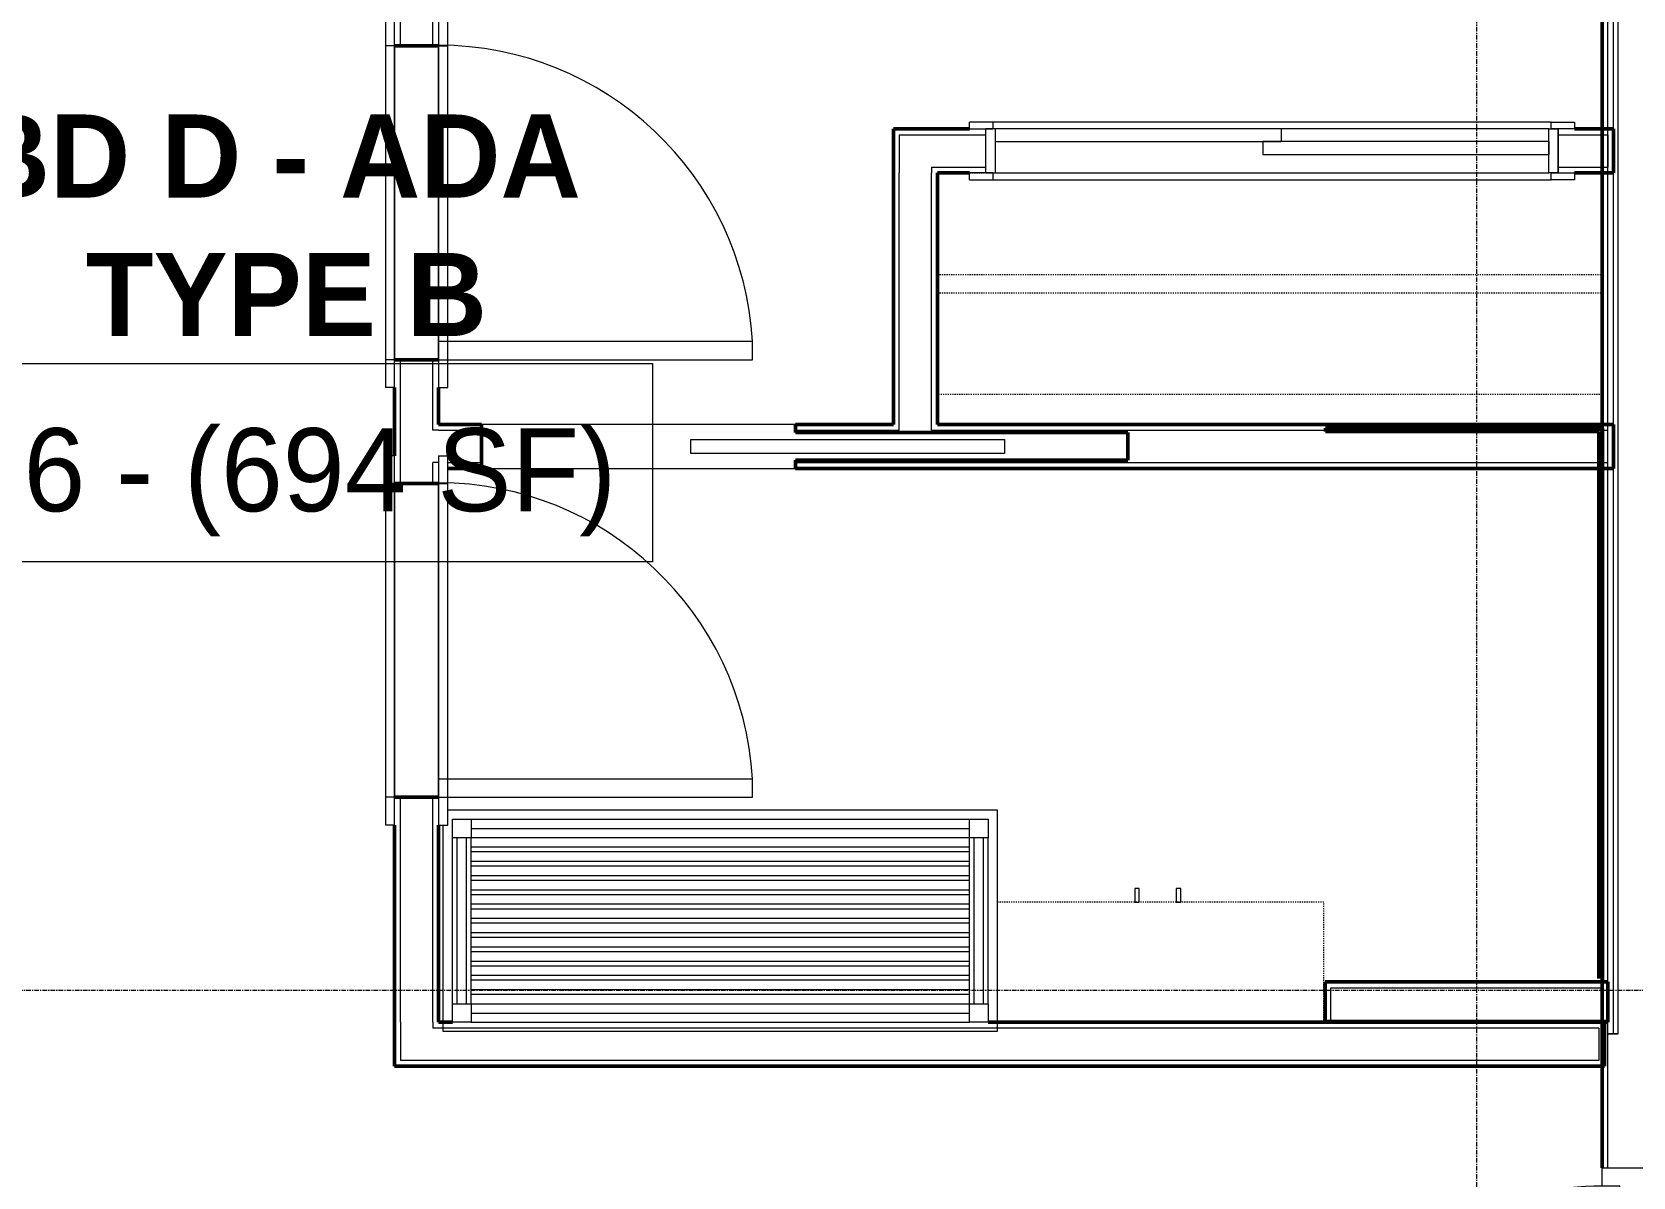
# Model space of a CAD drawing. Header units: inches. Extents: x -4218 to -1830, y 9767 to 12426.
# Drawn here: x -3637.8 to -3464.4, y 11827 to 11951 of the extents above; entities that cross this region are included whole.
import ezdxf

# ---------------------------------------------------------------- set-up
doc = ezdxf.new("R2010")
doc.units = ezdxf.units.IN
doc.header["$MEASUREMENT"] = 0
doc.linetypes.add('Dash', pattern=[0.25, 0.125, -0.125])
doc.linetypes.add('Grid Line 1_2_', pattern=[0.875, 0.5, -0.125, 0.125, -0.125])
for name, color, linetype, lineweight in [('0-1', 7, 'Continuous', 5), ('0-2', 10, 'Continuous', 9), ('A-AREA-IDEN', 2, 'Continuous', 9), ('A-DOOR-1', 10, 'Continuous', 9), ('A-DOOR-2', 50, 'Continuous', 20), ('A-DOOR-FRAM-1', 10, 'Continuous', 9), ('A-DOOR-FRAM-3', 50, 'Continuous', 20), ('A-WALL-1', 7, 'Continuous', 50), ('A-WALL-2', 250, 'Continuous', 13), ('A-WALL-3', 10, 'Continuous', 9), ('A-WALL-4', 252, 'Continuous', 9), ('A-WALL-5', 253, 'Continuous', 9), ('A-WALL-6', 254, 'Continuous', 9), ('I-WALL-1', 7, 'Continuous', 50), ('I-WALL-4', 253, 'Continuous', 9), ('Q-CASE-1', 252, 'Continuous', 9), ('Q-CASE-2', 10, 'Continuous', 9), ('Q-CASE-4', 252, 'Dash', 9), ('Q-CASE-5', 10, 'Dash', 9), ('Q-CASE-HDLN-1', 10, 'Dash', 9), ('Q-CASE-HDLN-2', 252, 'Dash', 9), ('Q-CASE-HDLN-3', 253, 'Dash', 9), ('S-GRID-1', 1, 'Grid Line 1_2_', 9)]:
    doc.layers.add(name, color=color, linetype=linetype, lineweight=lineweight)
doc.styles.add('Century Gothic', font='ufonts.com_century-gothic.ttf', dxfattribs={"height": 9})
doc.styles.add('Century Gothic_B', font='GOTHICB.TTF', dxfattribs={"height": 9})

# ---------------------------------------------------------------- blocks, each defined once
blk = doc.blocks.new('OD_CW_Closet - OD_CW_Closet-1929427-BACKGROUND - RCP - 1ST FLOOR')
at = {"layer": 'Q-CASE-HDLN-1'}
for p, q in [((6.99, 0), (66.99, 0)), ((0.74, -11), (72.74, -11)), ((0.74, -13), (72.74, -13)), ((72.74, -24), (0.74, -24))]:
    blk.add_line(p, q, dxfattribs=at)
at = {"layer": 'Q-CASE-HDLN-2'}
for p, q in [((0.74, -24), (0.74, 0)), ((0.74, 0), (4.24, 0)), ((69.74, 0), (72.74, 0)), ((72.74, 0), (72.74, -24))]:
    blk.add_line(p, q, dxfattribs=at)
at = {"layer": 'Q-CASE-HDLN-3'}
for p, q in [((4.24, 0), (5.99, 0)), ((67.99, 0), (69.74, 0))]:
    blk.add_line(p, q, dxfattribs=at)
blk = doc.blocks.new('SLIDING - FLUSH - 5-0 x 6-8-3203585-BACKGROUND - RCP - 1ST FLOOR')
at = {"layer": 'A-DOOR-1'}
for p, q in [((-32.75, 2.25), (-32.75, 3)), ((-30.25, 3), (-32.75, 3)), ((-32.75, 2.25), (-30.25, 2.25)), ((30.25, 3), (-30.25, 3)), ((-30.25, 3), (-30.25, 2.25)), ((1, 2.25), (-30, 2.25)), ((-30, 2.25), (-30, 0.88)), ((1, 2.25), (1, 0.88)), ((30.25, 2.25), (30.25, 3)), ((30.25, 3), (32.75, 3)), ((32.75, 2.25), (30.25, 2.25)), ((32.75, 3), (32.75, 2.25)), ((-30, 0.88), (1, 0.88)), ((30, 0.88), (-1, 0.88)), ((-1, 0.88), (-1, -0.5)), ((30, 0.88), (30, -0.5)), ((-1, -0.5), (30, -0.5)), ((-32.75, -3.25), (-32.75, -2.5)), ((-30.25, -2.5), (-32.75, -2.5)), ((-32.75, -3.25), (-30.25, -3.25)), ((-30.25, -2.5), (-30.25, -3.25)), ((-30.25, -3.25), (30.25, -3.25)), ((30.25, -2.5), (32.75, -2.5)), ((30.25, -3.25), (30.25, -2.5)), ((32.75, -3.25), (30.25, -3.25)), ((32.75, -2.5), (32.75, -3.25))]:
    blk.add_line(p, q, dxfattribs=at)
at = {"layer": 'A-DOOR-FRAM-1'}
for p, q in [((-30, 2.25), (-31, 2.25)), ((-31, -2.5), (-31, 2.25)), ((-30, 2.25), (-30, -2.5)), ((30, 2.25), (1, 2.25)), ((30, -2.5), (30, 2.25)), ((30, 2.25), (31, 2.25)), ((31, 2.25), (31, -2.5)), ((-31, -2.5), (-30, -2.5)), ((-30, -2.5), (30, -2.5)), ((31, -2.5), (30, -2.5))]:
    blk.add_line(p, q, dxfattribs=at)
blk = doc.blocks.new('SWING - SINGLE - FLUSH - 2-10 x 6-8 - PRIVACY-3199407-BACKGROUND - RCP - 1ST FLOOR')
at = {"layer": 'A-DOOR-1'}
blk.add_arc((17, 2.37), 34.07, 93.3657, 180, dxfattribs=at)
at = {"layer": 'A-DOOR-2'}
for p, q in [((15, 2.37), (15, 36.38)), ((17, 36.38), (15, 36.38)), ((17, 2.37), (17, 36.38)), ((17, 2.37), (15, 2.37))]:
    blk.add_line(p, q, dxfattribs=at)
at = {"layer": 'A-DOOR-FRAM-1'}
for p, q in [((-17, 3.37), (-20, 3.37)), ((-20, 2.37), (-20, 3.37)), ((-20, 2.37), (-17, 2.37)), ((17, 3.37), (-17, 3.37)), ((-17, 2.37), (-17, 3.37)), ((-17, 2.37), (17, 2.37)), ((20, 3.37), (17, 3.37)), ((17, 2.37), (17, 3.37)), ((17, 2.37), (20, 2.37)), ((20, 2.37), (20, 3.37)), ((-17, -2.38), (-20, -2.38)), ((-20, -2.38), (-20, -3.38)), ((-20, -3.38), (-17, -3.38)), ((17, -2.38), (-17, -2.38)), ((-17, -2.38), (-17, -3.38)), ((-17, -3.38), (17, -3.38)), ((20, -2.38), (17, -2.38)), ((17, -2.38), (17, -3.38)), ((17, -3.38), (20, -3.38)), ((20, -2.38), (20, -3.38))]:
    blk.add_line(p, q, dxfattribs=at)
blk = doc.blocks.new('POCKET - FLUSH - 2-10 x 6-8-2882530-BACKGROUND - RCP - 1ST FLOOR')
at = {"layer": 'A-DOOR-2'}
for p, q in [((-39.67, -0.75), (-39.67, 0.75)), ((-39.67, 0.75), (-5.67, 0.75)), ((-5.67, 0.75), (-5.67, -0.75)), ((-5.67, -0.75), (-39.67, -0.75))]:
    blk.add_line(p, q, dxfattribs=at)
blk = doc.blocks.new('Bath Vanity - Bath Vanity 60_-2708009-BACKGROUND - RCP - 1ST FLOOR')
at = {"layer": 'Q-CASE-1'}
for p, q in [((-29.26, -1), (-29.26, 0)), ((-29.26, 0), (30.74, 0)), ((30.74, 0), (30.74, -0.34)), ((30.74, -0.38), (30.74, -1))]:
    blk.add_line(p, q, dxfattribs=at)
at = {"layer": 'Q-CASE-2'}
for p, q in [((-29.26, -24), (-29.26, -1)), ((-28.26, -3), (-28.26, -1)), ((-28.26, -1), (-26.26, -1)), ((27.74, -1), (-26.26, -1)), ((-26.26, -1), (-26.26, -3)), ((27.74, -3), (27.74, -1)), ((27.74, -1), (29.74, -1)), ((29.74, -1), (29.74, -3)), ((30.74, -1), (30.74, -22.38)), ((-28.26, -3), (-28.26, -21)), ((-26.26, -3), (-28.26, -3)), ((-27.76, -3), (-27.76, -21)), ((-26.76, -3), (-26.76, -21)), ((27.74, -2), (-26.26, -2)), ((27.74, -3), (-26.26, -3)), ((-26.26, -3), (-26.26, -21)), ((27.74, -3), (27.74, -21)), ((29.74, -3), (27.74, -3)), ((28.24, -3), (28.24, -21)), ((29.24, -3), (29.24, -21)), ((29.74, -3), (29.74, -21)), ((-26.26, -4), (27.74, -4)), ((27.74, -4.55), (-26.26, -4.55)), ((-26.26, -5.55), (27.74, -5.55)), ((27.74, -6.09), (-26.26, -6.09)), ((-26.26, -7.09), (27.74, -7.09)), ((27.74, -7.64), (-26.26, -7.64)), ((-26.26, -8.64), (27.74, -8.64)), ((27.74, -9.18), (-26.26, -9.18)), ((-26.26, -10.18), (27.74, -10.18)), ((27.74, -10.73), (-26.26, -10.73)), ((-26.26, -11.73), (27.74, -11.73)), ((27.74, -12.27), (-26.26, -12.27)), ((-26.26, -13.27), (27.74, -13.27)), ((27.74, -13.82), (-26.26, -13.82)), ((-26.26, -14.82), (27.74, -14.82)), ((27.74, -15.36), (-26.26, -15.36)), ((-26.26, -16.36), (27.74, -16.36)), ((27.74, -16.91), (-26.26, -16.91)), ((-26.26, -17.91), (27.74, -17.91)), ((27.74, -18.45), (-26.26, -18.45)), ((-26.26, -19.45), (27.74, -19.45)), ((27.74, -20), (-26.26, -20)), ((-28.26, -23), (-28.26, -21)), ((-28.26, -21), (-26.26, -21)), ((-26.26, -21), (27.74, -21)), ((-26.26, -21), (-26.26, -23)), ((27.74, -22), (-26.26, -22)), ((27.74, -23), (27.74, -21)), ((27.74, -21), (29.74, -21)), ((29.74, -21), (29.74, -23)), ((30.26, -24), (-29.26, -24)), ((-26.26, -23), (-28.26, -23)), ((27.74, -23), (-26.26, -23)), ((29.74, -23), (27.74, -23))]:
    blk.add_line(p, q, dxfattribs=at)
blk = doc.blocks.new('300 Series Wall Hung Cabinet_326 - 36_-V98-BACKGROUND - RCP - 1ST FLOOR')
at = {"layer": 'Q-CASE-2'}
for p, q in [((-2.01, -13.19), (-2.5, -13.19)), ((-2.5, -13.19), (-2.5, -14.69)), ((-2.01, -14.69), (-2.01, -13.19)), ((2.49, -13.19), (2, -13.19)), ((2, -13.19), (2, -14.69)), ((2.49, -14.69), (2.49, -13.19)), ((-2.5, -14.69), (-2.01, -14.69)), ((2, -14.69), (2.49, -14.69))]:
    blk.add_line(p, q, dxfattribs=at)
at = {"layer": 'Q-CASE-4'}
blk.add_line((17.37, -0.19), (-18, -0.19), dxfattribs=at)
at = {"layer": 'Q-CASE-5'}
for p, q in [((-18, -0.19), (-18, -13.19)), ((-18, -13.19), (17.37, -13.19))]:
    blk.add_line(p, q, dxfattribs=at)
blk = doc.blocks.new('CTR - 1st Phase - Unit Layouts_rvt-1-BACKGROUND - RCP - 1ST FLOOR')
at = {"layer": 'A-WALL-1'}
for p, q in [((-3593.8, 11949.5), (-3598.55, 11949.5)), ((-3544.52, 11939.88), (-3544.52, 11940.5)), ((-3544.52, 11940.5), (-3536.27, 11940.5)), ((-3544.52, 11935.75), (-3544.52, 11939.88)), ((-3470.77, 11940.5), (-3466.52, 11940.5)), ((-3466.52, 11940.5), (-3466.52, 11939.88)), ((-3466.52, 11939.88), (-3466.52, 11936.38)), ((-3544.52, 11908.49), (-3544.52, 11935.75)), ((-3536.27, 11935.75), (-3539.77, 11935.75)), ((-3539.77, 11935.75), (-3539.77, 11908.49)), ((-3466.52, 11935.75), (-3470.77, 11935.75)), ((-3466.52, 11936.38), (-3466.52, 11935.75)), ((-3598.55, 11915.5), (-3593.8, 11915.5)), ((-3598.55, 11905.11), (-3598.55, 11912.5)), ((-3593.8, 11912.5), (-3593.8, 11908.49)), ((-3593.8, 11908.49), (-3589.15, 11908.49)), ((-3589.15, 11908.49), (-3589.15, 11903.74)), ((-3555.15, 11907.61), (-3555.15, 11908.49)), ((-3555.15, 11908.49), (-3544.52, 11908.49)), ((-3539.77, 11908.49), (-3466.52, 11908.49)), ((-3497.74, 11908.11), (-3468.11, 11908.11)), ((-3497.74, 11907.74), (-3497.74, 11908.11)), ((-3468.11, 11908.11), (-3467.74, 11908.11)), ((-3467.74, 11908.11), (-3467.74, 11848.11)), ((-3466.52, 11908.49), (-3466.52, 11907.86)), ((-3519.15, 11907.61), (-3555.15, 11907.61)), ((-3519.15, 11904.61), (-3519.15, 11907.61)), ((-3468.11, 11907.74), (-3497.74, 11907.74)), ((-3468.11, 11848.49), (-3468.11, 11907.74)), ((-3466.52, 11907.86), (-3466.52, 11904.36)), ((-3555.15, 11903.74), (-3555.15, 11904.61)), ((-3555.15, 11904.61), (-3519.15, 11904.61)), ((-3589.15, 11903.74), (-3592.8, 11903.74)), ((-3466.52, 11903.74), (-3555.15, 11903.74)), ((-3466.52, 11904.36), (-3466.52, 11903.74)), ((-3593.8, 11902.11), (-3598.55, 11902.11)), ((-3598.55, 11868.11), (-3593.8, 11868.11)), ((-3598.55, 11843.74), (-3598.55, 11865.11)), ((-3593.8, 11865.11), (-3593.8, 11843.74)), ((-3497.77, 11847.49), (-3497.77, 11848.11)), ((-3497.77, 11848.11), (-3467.15, 11848.11)), ((-3497.77, 11843.99), (-3497.77, 11847.49)), ((-3467.74, 11848.11), (-3468.11, 11848.11)), ((-3467.15, 11848.11), (-3467.15, 11847.49)), ((-3467.15, 11847.49), (-3467.15, 11843.99)), ((-3497.77, 11843.74), (-3497.77, 11843.99)), ((-3467.15, 11843.99), (-3467.15, 11843.74)), ((-3598.55, 11839.61), (-3598.55, 11843.74)), ((-3593.8, 11843.74), (-3592.27, 11843.74)), ((-3534.27, 11843.74), (-3467.5, 11843.74)), ((-3467.15, 11843.74), (-3497.77, 11843.74)), ((-3467.5, 11843.74), (-3467.5, 11843.11)), ((-3467.5, 11843.11), (-3467.5, 11839.61)), ((-3598.55, 11838.99), (-3598.55, 11839.61)), ((-3467.5, 11838.99), (-3598.55, 11838.99)), ((-3467.5, 11839.61), (-3467.5, 11838.99))]:
    blk.add_line(p, q, dxfattribs=at)
at = {"layer": 'A-WALL-2'}
for p, q in [((-3594.42, 11949.5), (-3594.42, 11971.31)), ((-3597.92, 11949.5), (-3597.92, 11956.75)), ((-3543.9, 11939.88), (-3534.52, 11939.88)), ((-3543.9, 11939.88), (-3543.9, 11936.38)), ((-3472.52, 11939.88), (-3467.15, 11939.88)), ((-3467.15, 11939.88), (-3467.15, 11936.38)), ((-3543.9, 11936.38), (-3543.9, 11935.75)), ((-3543.9, 11908.49), (-3543.9, 11935.75)), ((-3540.4, 11936.38), (-3534.52, 11936.38)), ((-3540.4, 11936.38), (-3540.4, 11935.75)), ((-3540.4, 11908.49), (-3540.4, 11935.75)), ((-3472.52, 11936.38), (-3467.15, 11936.38)), ((-3597.92, 11902.11), (-3597.92, 11915.5)), ((-3594.42, 11907.86), (-3594.42, 11915.5)), ((-3543.9, 11907.86), (-3543.9, 11908.49)), ((-3540.4, 11907.86), (-3540.4, 11908.49)), ((-3593.8, 11907.86), (-3594.42, 11907.86)), ((-3593.8, 11907.86), (-3589.15, 11907.86)), ((-3555.15, 11907.86), (-3543.9, 11907.86)), ((-3540.4, 11907.86), (-3467.15, 11907.86)), ((-3467.15, 11904.36), (-3467.15, 11907.86)), ((-3594.42, 11902.11), (-3594.42, 11904.36)), ((-3593.8, 11904.36), (-3594.42, 11904.36)), ((-3592.8, 11904.36), (-3589.15, 11904.36)), ((-3555.15, 11904.36), (-3467.15, 11904.36)), ((-3597.92, 11843.74), (-3597.92, 11868.11)), ((-3594.42, 11843.74), (-3594.42, 11868.11)), ((-3497.15, 11843.99), (-3497.15, 11847.49)), ((-3497.15, 11847.49), (-3467.77, 11847.49)), ((-3467.77, 11847.49), (-3467.77, 11843.99)), ((-3497.77, 11843.99), (-3497.15, 11843.99)), ((-3497.77, 11843.99), (-3497.15, 11843.99)), ((-3497.15, 11843.99), (-3467.77, 11843.99)), ((-3467.77, 11843.99), (-3467.15, 11843.99)), ((-3467.77, 11843.99), (-3467.15, 11843.99)), ((-3597.92, 11843.74), (-3597.92, 11843.11)), ((-3597.92, 11843.11), (-3597.92, 11839.61)), ((-3594.42, 11843.74), (-3594.42, 11843.11)), ((-3468.13, 11843.11), (-3594.42, 11843.11)), ((-3468.13, 11843.11), (-3468.13, 11839.61)), ((-3468.13, 11839.61), (-3597.92, 11839.61))]:
    blk.add_line(p, q, dxfattribs=at)
at = {"layer": 'A-WALL-3'}
for p, q in [((-3598.55, 11949.5), (-3598.55, 11915.5)), ((-3593.8, 11915.5), (-3593.8, 11949.5)), ((-3555.15, 11908.49), (-3589.15, 11908.49)), ((-3589.15, 11903.74), (-3555.15, 11903.74)), ((-3598.55, 11902.11), (-3598.55, 11868.11)), ((-3593.8, 11868.11), (-3593.8, 11902.11))]:
    blk.add_line(p, q, dxfattribs=at)
at = {"layer": 'A-WALL-4'}
for p, q in [((-3598.55, 11949.5), (-3593.8, 11949.5)), ((-3598.55, 11915.5), (-3593.8, 11915.5)), ((-3589.15, 11903.74), (-3589.15, 11908.49)), ((-3555.15, 11908.49), (-3555.15, 11907.61)), ((-3555.15, 11907.61), (-3519.15, 11907.61)), ((-3519.15, 11907.61), (-3519.15, 11904.61)), ((-3519.15, 11904.61), (-3555.15, 11904.61)), ((-3555.15, 11904.61), (-3555.15, 11903.74)), ((-3598.55, 11902.11), (-3593.8, 11902.11)), ((-3598.55, 11868.11), (-3593.8, 11868.11)), ((-3497.77, 11848.11), (-3497.77, 11843.74))]:
    blk.add_line(p, q, dxfattribs=at)
at = {"layer": 'A-WALL-5'}
for p, q in [((-3534.52, 11935.75), (-3534.52, 11940.5)), ((-3472.52, 11935.75), (-3472.52, 11940.5)), ((-3497.74, 11848.11), (-3467.77, 11848.11)), ((-3467.74, 11848.11), (-3467.15, 11848.11)), ((-3467.77, 11843.74), (-3497.77, 11843.74)), ((-3467.15, 11843.74), (-3467.5, 11843.74))]:
    blk.add_line(p, q, dxfattribs=at)
at = {"layer": 'A-WALL-6'}
for p, q in [((-3467.15, 11848.11), (-3467.15, 11843.74)), ((-3467.5, 11843.74), (-3467.77, 11843.74))]:
    blk.add_line(p, q, dxfattribs=at)
at = {"layer": '0-2'}
for name, p, rotation in [('SWING - SINGLE - FLUSH - 2-10 x 6-8 - PRIVACY-3199407-BACKGROUND - RCP - 1ST FLOOR', (-3596.17, 11932.5), 270), ('POCKET - FLUSH - 2-10 x 6-8-2882530-BACKGROUND - RCP - 1ST FLOOR', (-3572.15, 11906.11), 180), ('SWING - SINGLE - FLUSH - 2-10 x 6-8 - PRIVACY-3199407-BACKGROUND - RCP - 1ST FLOOR', (-3596.17, 11885.11), 270), ('Bath Vanity - Bath Vanity 60_-2708009-BACKGROUND - RCP - 1ST FLOOR', (-3562.54, 11842.74), 180), ('300 Series Wall Hung Cabinet_326 - 36_-V98-BACKGROUND - RCP - 1ST FLOOR', (-3515.9, 11843.55), 180)]:
    blk.add_blockref(name, p, dxfattribs=dict(at, rotation=rotation))
for name, p in [('SLIDING - FLUSH - 5-0 x 6-8-3203585-BACKGROUND - RCP - 1ST FLOOR', (-3503.52, 11938.25)), ('OD_CW_Closet - OD_CW_Closet-1929427-BACKGROUND - RCP - 1ST FLOOR', (-3540.51, 11935.75))]:
    blk.add_blockref(name, p, dxfattribs=at)
blk = doc.blocks.new('HOLLOW METAL - UNIT DOOR-2191977-BACKGROUND - RCP - 1ST FLOOR')
at = {"layer": 'A-DOOR-1'}
blk.add_arc((18, -4.125), 36, 180, 270, dxfattribs=at)
at = {"layer": 'A-DOOR-2'}
for p, q in [((16.25, -4.125), (18, -4.125)), ((16.25, -40.125), (16.25, -4.125)), ((18, -4.125), (18, -40.125)), ((18, -40.125), (16.25, -40.125))]:
    blk.add_line(p, q, dxfattribs=at)
at = {"layer": 'A-DOOR-FRAM-3'}
for p, q in [((-20, 3.875), (-18, 3.875)), ((-20, -4.125), (-20, 3.875)), ((-18, 3.875), (-18, 1.9375)), ((18, 3.875), (20, 3.875)), ((18, 1.9375), (18, 3.875)), ((20, 3.875), (20, -4.125)), ((-18, 1.9375), (-17.375, 1.9375)), ((-17.375, 1.9375), (-17.375, -2.1875)), ((17.375, 1.9375), (18, 1.9375)), ((17.375, -2.1875), (17.375, 1.9375)), ((-18, -2.1875), (-18, -4.125)), ((-17.375, -2.1875), (-18, -2.1875)), ((18, -2.1875), (17.375, -2.1875)), ((18, -4.125), (18, -2.1875)), ((-18, -4.125), (-20, -4.125)), ((20, -4.125), (18, -4.125))]:
    blk.add_line(p, q, dxfattribs=at)
blk = doc.blocks.new('CTR - 1st Phase - Common Walls_rvt-1-BACKGROUND - RCP - 1ST FLOOR')
at = {"layer": 'A-WALL-2'}
for p, q in [((-3467.15, 11842.49), (-3467.15, 12080.69)), ((-3466.52, 11842.49), (-3466.52, 12080.69)), ((-3466.02, 11842.49), (-3466.02, 12080.69)), ((-3467.15, 11827.99), (-3467.15, 11842.49)), ((-3467.15, 11842.49), (-3466.52, 11842.49)), ((-3466.52, 11842.49), (-3467.15, 11842.49)), ((-3466.52, 11842.49), (-3466.02, 11842.49)), ((-3466.02, 11842.49), (-3466.52, 11842.49))]:
    blk.add_line(p, q, dxfattribs=at)
at = {"layer": 'I-WALL-1'}
for p, q in [((-3467.77, 11842.49), (-3467.77, 12080.69)), ((-3467.77, 11827.99), (-3467.77, 11842.49))]:
    blk.add_line(p, q, dxfattribs=at)
at = {"layer": 'I-WALL-4'}
blk.add_line((-3467.77, 11827.99), (-3460.02, 11827.99), dxfattribs=at)
at = {"layer": '0-2', "rotation": 270}
blk.add_blockref('HOLLOW METAL - UNIT DOOR-2191977-BACKGROUND - RCP - 1ST FLOOR', (-3463.65, 11807.99), dxfattribs=at)

msp = doc.modelspace()

# ---------------------------------------------------------------- linework, layer by layer
at = {"layer": 'A-AREA-IDEN', "flags": 128}
msp.add_lwpolyline([(-3655.14, 11915.09), (-3570.64, 11915.09), (-3570.64, 11893.6), (-3655.14, 11893.6)], close=True, dxfattribs=at)
at = {"layer": 'S-GRID-1'}
for p, q in [((-3481.32, 9836.18), (-3481.32, 12376.81)), ((-1830.2, 11847.19), (-4168.71, 11847.19))]:
    msp.add_line(p, q, dxfattribs=at)

# ---------------------------------------------------------------- block references
at = {"layer": '0-1'}
for name in ['CTR - 1st Phase - Unit Layouts_rvt-1-BACKGROUND - RCP - 1ST FLOOR', 'CTR - 1st Phase - Common Walls_rvt-1-BACKGROUND - RCP - 1ST FLOOR']:
    msp.add_blockref(name, (0, 0), dxfattribs=at)

# ---------------------------------------------------------------- texts
at = {"layer": 'A-AREA-IDEN', "char_height": 9, "attachment_point": 1}
for s, insert, width, style in [('1BD D - ADA', (-3651.27, 11942.07), 92.718, 'Century Gothic_B'), ('TYPE B', (-3632.02, 11927.07), 46.359, 'Century Gothic_B'), ('116 - (694 SF)', (-3652.14, 11908.09), 94.839, 'Century Gothic')]:
    msp.add_mtext(s, dxfattribs=dict(at, insert=insert, width=width, style=style))

doc.saveas('drawing.dxf')
